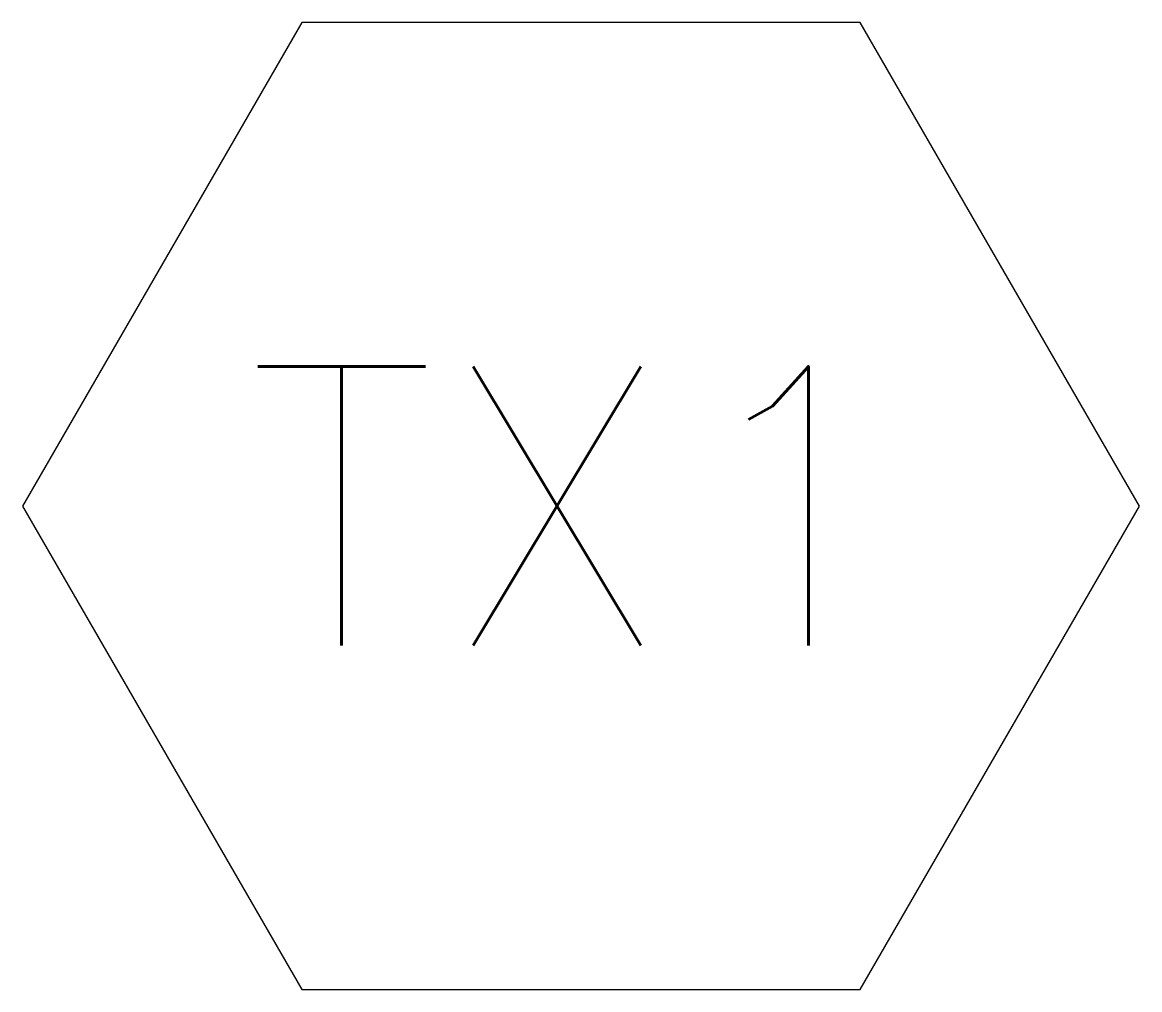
# Model space of a CAD drawing. Header units: millimetres. Extents: x -10190.665 to -10189.865, y 55.135 to 55.828.
import ezdxf
from ezdxf.enums import TextEntityAlignment as Align

# ---------------------------------------------------------------- set-up
doc = ezdxf.new("R2010")
doc.units = ezdxf.units.MM
doc.header["$LTSCALE"] = 10
doc.layers.add('Tub_símbolos', color=2, linetype='Continuous')
doc.styles.add('r80', font='romans.shx')

msp = doc.modelspace()

# ---------------------------------------------------------------- linework, layer by layer
at = {"layer": 'Tub_símbolos', "color": 1}
msp.add_lwpolyline([(-10190.66504, 55.48154), (-10190.46504, 55.13513), (-10190.06504, 55.13513), (-10189.86504, 55.48154), (-10190.06504, 55.82795), (-10190.46504, 55.82795)], close=True, dxfattribs=at)

# ---------------------------------------------------------------- texts
at = {"layer": 'Tub_símbolos', "style": 'r80'}
msp.add_attdef('TX1', text='', height=0.2, dxfattribs=at).set_placement((-10190.26504, 55.48154), align=Align.MIDDLE)

doc.saveas('drawing.dxf')
